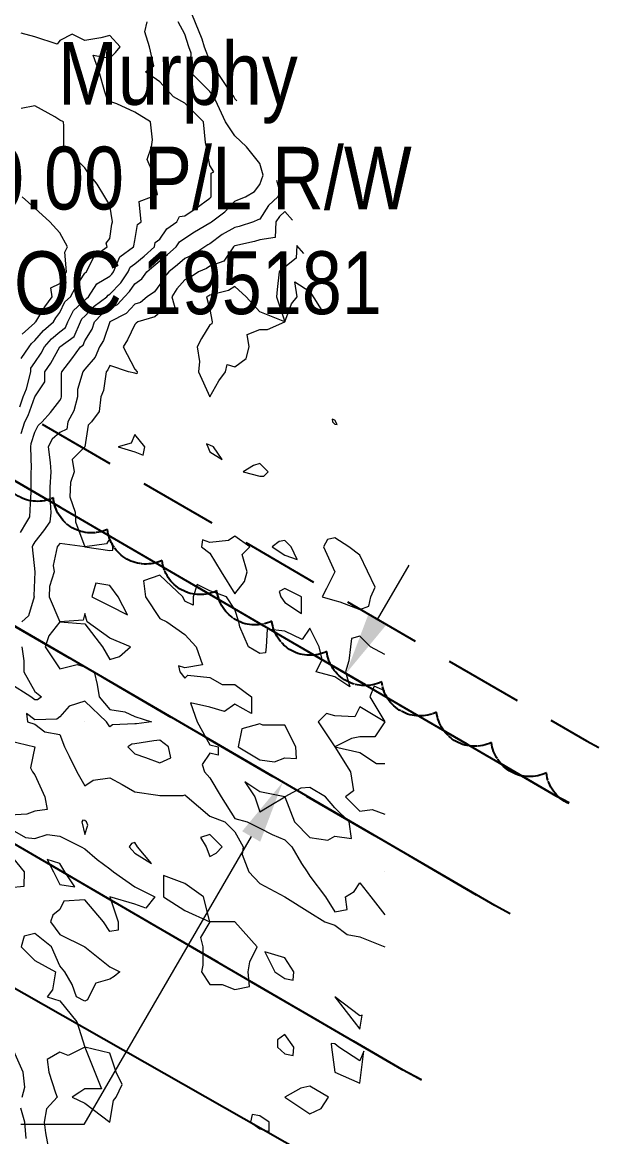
# Model space of a CAD drawing. Extents: x 532589 to 538856, y 6045658 to 6049082.
# Drawn here: x 534283.3 to 534375.1, y 6047185 to 6047362.5 of the extents above; entities that cross this region are included whole.
import ezdxf

# ---------------------------------------------------------------- set-up
doc = ezdxf.new("R2010")
doc.units = 0
doc.header["$LTSCALE"] = 5
doc.header["$PDSIZE"] = 0.5
doc.linetypes.add('0', pattern=[1, 1, 0])
doc.linetypes.add('foc-ACCESSROAD', pattern=[3.75, 2.5, -1.25])
doc.layers.get('Defpoints').update_dxf_attribs({"color": 9})
for name, color, linetype in [('C-AR', 13, 'foc-ACCESSROAD'), ('C-RW', 13, 'Continuous'), ('F-AR', 190, 'foc-ACCESSROAD'), ('F-RW', 190, 'Continuous'), ('T-BUSH', 110, '0')]:
    doc.layers.add(name, color=color, linetype=linetype)
doc.layers.add('C-AR-T', color=13, linetype='Continuous', lineweight=9)
doc.layers.add('C-RW-T', color=13, linetype='Continuous', lineweight=9)
doc.layers.add('C-TOPO-MAJR', color=7, linetype='Continuous', lineweight=15, true_color=0xd3aa5f)
doc.layers.add('C-TOPO-MINR', color=7, linetype='Continuous', lineweight=13, true_color=0xe9d5af)
doc.styles.add('80CG', font='ARIALN.TTF', dxfattribs={"height": 10})
doc.dimstyles.new('Compass 5 000', dxfattribs={"dimscale": 5, "dimtxt": 9, "dimasz": 2, "dimexe": 0.2, "dimexo": 0.0625, "dimgap": 0.5, "dimtad": 0, "dimtih": 1, "dimtoh": 1, "dimzin": 0, "dimdsep": 46, "dimtxsty": '80CG', "dimcen": 0.1, "dimse1": 1, "dimse2": 1, "dimclrd": 256, "dimclrt": 256, "dimaunit": 1, "dimadec": 4, "dimazin": 0, "dimtfac": 0.06, "dimtofl": 0, "dimtmove": 0, "dimatfit": 1, "dimfxl": 0.2, "dimtolj": 1, "dimtzin": 0, "dimlwd": -1, "dimarcsym": 0})

# ---------------------------------------------------------------- blocks, each defined once
blk = doc.blocks.new('*D543')
at = {"layer": 'C-AR-T', "transparency": 16777216}
for p, q in [((534254, 6047328.96), (534259.03, 6047337.6)), ((534259.03, 6047337.6), (534269.03, 6047337.6)), ((534238.91, 6047303.02), (534233.88, 6047294.38))]:
    blk.add_line(p, q, dxfattribs=at)
for points in [[(534252.56, 6047329.79), (534255.44, 6047328.12), (534248.97, 6047320.31)], [(534237.47, 6047303.86), (534240.35, 6047302.18), (534243.94, 6047311.67)]]:
    blk.add_solid(points, dxfattribs=at)
at = {"layer": 'Defpoints', "color": 0, "transparency": 16777216}
for p in [(534248.97, 6047320.31), (534271.82, 6047307.02), (534266.79, 6047298.37)]:
    blk.add_point(p, dxfattribs=at)
at = {"layer": 'C-AR-T', "transparency": 16777216, "insert": (534308.11, 6047337.6), "char_height": 10, "attachment_point": 5, "style": '80CG'}
blk.add_mtext('\\A1;Murphy\\P10.00 P/L R/W\\PLOC 195181', dxfattribs=at)
blk = doc.blocks.new('*D550')
at = {"layer": 'C-RW-T', "transparency": 16777216}
for p, q in [((534339.9, 6047267.4), (534344.93, 6047276.05)), ((534319.78, 6047232.82), (534293.12, 6047186.99)), ((534293.12, 6047186.99), (534283.12, 6047186.99))]:
    blk.add_line(p, q, dxfattribs=at)
for points in [[(534338.46, 6047268.24), (534341.34, 6047266.57), (534334.87, 6047258.76)], [(534318.34, 6047233.66), (534321.22, 6047231.99), (534324.81, 6047241.47)]]:
    blk.add_solid(points, dxfattribs=at)
at = {"layer": 'Defpoints', "color": 0, "transparency": 16777216}
for p in [(534309.05, 6047273.78), (534298.99, 6047256.49), (534324.81, 6047241.47)]:
    blk.add_point(p, dxfattribs=at)
at = {"layer": 'C-RW-T', "transparency": 16777216, "insert": (534243.58, 6047186.99), "char_height": 10, "attachment_point": 5, "style": '80CG'}
blk.add_mtext('\\A1;Murphy\\P20.00 P/L R/W\\PPLA 210458', dxfattribs=at)

msp = doc.modelspace()

# ---------------------------------------------------------------- linework, layer by layer
at = {"layer": 'C-AR', "flags": 128}
msp.add_lwpolyline([(534370.428, 6047238.178), (534368.325, 6047239.299), (534232.513, 6047318.313), (534224.752, 6047322.326), (534229.673, 6047331.043), (534237.329, 6047327.084), (534373.192, 6047248.039), (534375.13, 6047247.008)], dxfattribs=at)
at = {"layer": 'C-RW'}
for points in [[(534105.49, 6047387.408), (534146.261, 6047362.904), (534153.585, 6047359.109), (534175.816, 6047347.625), (534206.095, 6047331.972), (534224.752, 6047322.326), (534232.513, 6047318.313), (534368.325, 6047239.299), (534370.428, 6047238.178)], [(534361.025, 6047220.519), (534358.589, 6047221.816), (534222.883, 6047300.77), (534206.265, 6047309.362), (534175.987, 6047325.015), (534143.876, 6047341.616), (534136.503, 6047345.427), (534096.277, 6047369.613)]]:
    msp.add_lwpolyline(points, dxfattribs=at)
at = {"layer": 'C-TOPO-MAJR', "color": 9, "true_color": 0xbfbfbf, "flags": 128}
for points, elevation in [([(534309.205, 6047366.534), (534311.92, 6047359.837), (534312.316, 6047358.571), (534313.187, 6047356.248), (534316.504, 6047351.271), (534317.009, 6047350.607), (534317.169, 6047350.275), (534317.475, 6047349.994)], 859), ([(534323.805, 6047337.335), (534324.336, 6047335.477), (534324.046, 6047334.681), (534322.535, 6047333.296), (534321.15, 6047331.142), (534320.832, 6047331.018), (534320.154, 6047330.699), (534317.893, 6047329.975), (534317.169, 6047329.814), (534315.178, 6047328.708), (534313.187, 6047327.215), (534312.872, 6047327.032), (534312.39, 6047326.717), (534310.497, 6047325.426), (534309.205, 6047324.88), (534308.068, 6047323.873), (534306.672, 6047322.736), (534306.001, 6047321.959), (534305.224, 6047320.745), (534304.407, 6047319.571), (534303.233, 6047318.754), (534302.152, 6047317.844), (534301.242, 6047317.574), (534299.891, 6047316.123), (534297.26, 6047314.772), (534296.265, 6047311.786), (534295.638, 6047310.791), (534294.912, 6047309.157), (534293.279, 6047307.252), (534293.089, 6047306.999), (534292.947, 6047306.809), (534292.122, 6047303.984), (534292.122, 6047302.827), (534291.543, 6047300.581), (534290.571, 6047298.846), (534290.435, 6047297.708), (534289.297, 6047297.169), (534288.081, 6047296.08), (534287.472, 6047294.864), (534287.78, 6047292.399), (534287.849, 6047290.882), (534287.739, 6047288.459), (534287.739, 6047286.901), (534287.849, 6047284.367), (534287.704, 6047282.919), (534286.721, 6047281.514), (534285.315, 6047279.734), (534285.016, 6047279.236), (534284.917, 6047278.937), (534285.315, 6047274.956), (534285.168, 6047271.122), (534285.198, 6047270.974), (534284.32, 6047267.988), (534283.23, 6047266.992)], 859), ([(534290.126, 6047325.888), (534290.541, 6047326.717), (534289.297, 6047328.93), (534287.705, 6047330.699), (534285.315, 6047332.871), (534283.325, 6047334.681)], 860), ([(534283.287, 6047312.819), (534285.315, 6047314.63), (534285.381, 6047314.707), (534285.458, 6047314.772), (534286.908, 6047317.161), (534288.072, 6047318.754), (534287.849, 6047320.202), (534289.297, 6047320.878), (534289.945, 6047322.087), (534290.369, 6047322.736), (534290.126, 6047325.888)], 860), ([(534283.256, 6047263.011), (534283.564, 6047260.781), (534283.564, 6047259.029), (534285.315, 6047255.901), (534286.402, 6047255.047), (534285.775, 6047254.587), (534285.315, 6047254.569), (534284.686, 6047255.047), (534281.334, 6047257.171)], 859), ([(534281.334, 6047248.079), (534285.315, 6047247.084), (534284.651, 6047243.767), (534284.953, 6047243.102), (534285.315, 6047242.66), (534286.908, 6047239.121), (534287.306, 6047237.13), (534285.315, 6047236.845), (534284.058, 6047236.396), (534281.334, 6047236.245)], 859), ([(534293.563, 6047235.139), (534293.279, 6047235.373), (534292.972, 6047235.445), (534292.836, 6047235.139), (534293.279, 6047233.148), (534293.777, 6047234.641), (534293.563, 6047235.139)], 859), ([(534281.334, 6047234.091), (534283.821, 6047232.652), (534285.315, 6047232.485), (534287.306, 6047233.148), (534289.297, 6047232.863), (534292.709, 6047231.157), (534293.279, 6047230.851), (534295.27, 6047229.166), (534297.26, 6047227.674), (534297.83, 6047227.176), (534301.242, 6047224.786), (534304.426, 6047223.194), (534303.011, 6047221.425), (534301.242, 6047222.057), (534297.26, 6047223.194), (534298.588, 6047219.212), (534298.588, 6047217.885), (534297.26, 6047217.681), (534296.265, 6047219.212), (534293.279, 6047222.725), (534289.961, 6047222.53), (534289.297, 6047221.203), (534288.211, 6047220.299), (534287.803, 6047219.212), (534289.297, 6047217.221), (534293.279, 6047215.231), (534297.26, 6047212.046), (534298.853, 6047211.249), (534297.985, 6047210.525), (534297.26, 6047210.11), (534295.048, 6047209.48), (534293.943, 6047207.267), (534293.721, 6047206.825), (534293.279, 6047206.603), (534291.951, 6047207.267), (534291.288, 6047209.258), (534290.094, 6047211.249), (534289.297, 6047212.244), (534287.969, 6047215.231), (534285.315, 6047217.403), (534283.609, 6047216.937), (534283.143, 6047215.231), (534285.315, 6047213.059), (534288.633, 6047211.249), (534288.158, 6047208.406), (534287.306, 6047207.267), (534289.297, 6047206.654), (534292.035, 6047203.286), (534293.279, 6047199.304), (534290.624, 6047197.977), (534289.297, 6047198.507), (534287.306, 6047197.313), (534287.528, 6047195.322), (534288.633, 6047192.005), (534288.899, 6047191.341), (534287.202, 6047189.454), (534286.809, 6047187.359), (534287.022, 6047185.653), (534287.423, 6047183.377)], 859), ([(534301.685, 6047231.157), (534301.242, 6047231.882), (534300.711, 6047231.689), (534300.357, 6047231.157), (534301.242, 6047230.161), (534303.896, 6047228.503), (534301.685, 6047231.157)], 859), ([(534290.094, 6047227.176), (534289.297, 6047228.504), (534287.306, 6047229.166), (534288.301, 6047227.176), (534289.297, 6047225.185), (534291.686, 6047224.787), (534290.094, 6047227.176)], 859), ([(534319.558, 6047212.841), (534320.752, 6047215.231), (534317.169, 6047219.212), (534313.187, 6047219.212), (534312.191, 6047223.194), (534309.205, 6047225.366), (534305.793, 6047226.606), (534305.793, 6047223.194), (534309.205, 6047221.022), (534313.187, 6047219.212), (534311.693, 6047216.725), (534312.101, 6047215.231), (534312.101, 6047212.335), (534311.859, 6047211.249), (534313.187, 6047209.258), (534315.178, 6047209.258), (534317.169, 6047208.463), (534319.492, 6047208.926), (534319.313, 6047211.249), (534319.558, 6047212.841)], 859), ([(534326.579, 6047211.249), (534325.132, 6047213.523), (534321.948, 6047214.433), (534323.54, 6047211.249), (534325.132, 6047210.187), (534326.459, 6047209.922), (534326.579, 6047211.249)], 859), ([(534337.439, 6047204.372), (534337.077, 6047204.282), (534333.095, 6047207.267), (534336.192, 6047203.286), (534337.077, 6047202.147), (534337.439, 6047204.372)], 859), ([(534326.579, 6047199.304), (534325.132, 6047201.295), (534323.995, 6047200.441), (534323.995, 6047199.304), (534325.132, 6047198.242), (534326.459, 6047197.977), (534326.579, 6047199.304)], 859), ([(534298.256, 6047195.322), (534297.26, 6047198.309), (534293.279, 6047199.304), (534294.871, 6047195.322), (534295.933, 6047192.668), (534293.279, 6047192.668), (534292.481, 6047192.138), (534291.288, 6047191.341), (534293.279, 6047190.345), (534297.26, 6047187.359), (534297.83, 6047190.771), (534298.256, 6047191.341), (534299.251, 6047193.331), (534298.256, 6047195.322)], 859), ([(534337.74, 6047198.639), (534337.077, 6047197.092), (534333.76, 6047199.304), (534333.095, 6047199.802), (534332.526, 6047199.873), (534332.597, 6047199.304), (534333.095, 6047195.322), (534337.077, 6047193.553), (534337.74, 6047198.639)], 859), ([(534330.951, 6047189.503), (534332.099, 6047191.341), (534329.114, 6047193.047), (534327.708, 6047192.746), (534325.132, 6047191.341), (534329.114, 6047188.687), (534330.951, 6047189.503)], 859), ([(534322.645, 6047185.865), (534322.645, 6047187.359), (534321.15, 6047188.355), (534319.955, 6047188.554), (534319.656, 6047187.359), (534321.15, 6047186.272), (534322.645, 6047185.865)], 859)]:
    msp.add_lwpolyline(points, dxfattribs=dict(at, elevation=elevation))
at = {"layer": 'C-TOPO-MINR', "color": 254, "true_color": 0xd9d9d9, "flags": 128}
for points, elevation in [([(534303.595, 6047358.571), (534302.835, 6047360.959), (534303.234, 6047362.552)], 859.4), ([(534309.827, 6047358.571), (534309.205, 6047360.562), (534308.158, 6047362.552)], 859.2), ([(534298.92, 6047358.571), (534297.26, 6047360.38), (534295.838, 6047359.993), (534293.279, 6047359.566), (534291.287, 6047360.562), (534289.297, 6047359.565), (534288.899, 6047358.968), (534285.315, 6047360.163), (534283.144, 6047360.742)], 859.6), ([(534282.913, 6047301.248), (534283.464, 6047302.827), (534284.01, 6047304.133), (534284.665, 6047306.809), (534284.703, 6047307.421), (534285.315, 6047308.326), (534286.33, 6047309.776), (534286.884, 6047310.791), (534287.992, 6047312.096), (534289.297, 6047313.204), (534290.205, 6047313.864), (534290.591, 6047314.772), (534291.457, 6047316.594), (534293.279, 6047318.24), (534293.528, 6047318.505), (534293.869, 6047318.754), (534295.179, 6047320.835), (534297.26, 6047322.024), (534297.61, 6047322.386), (534297.846, 6047322.736), (534298.836, 6047325.141), (534301.043, 6047326.717), (534301.069, 6047326.89), (534301.242, 6047327.711), (534301.669, 6047330.272), (534302.238, 6047330.699), (534301.966, 6047333.957), (534303.899, 6047334.681), (534304.863, 6047335.042), (534304.086, 6047338.662), (534303.233, 6047340.653), (534303.898, 6047342.644), (534304.087, 6047343.78), (534303.731, 6047346.626), (534301.242, 6047348.158), (534298.397, 6047349.471), (534297.26, 6047349.884), (534296.73, 6047350.607), (534296.465, 6047351.403), (534295.553, 6047354.589), (534294.606, 6047357.243), (534297.26, 6047356.761), (534298.166, 6047357.665), (534298.92, 6047358.571)], 859.6), ([(534283.026, 6047281.227), (534284.041, 6047282.919), (534284.519, 6047283.715), (534284.687, 6047286.901), (534284.718, 6047287.498), (534284.718, 6047290.882), (534284.773, 6047291.425), (534284.696, 6047294.864), (534284.758, 6047295.421), (534285.315, 6047297.186), (534285.868, 6047298.293), (534286.487, 6047298.846), (534287.804, 6047300.338), (534289.297, 6047302.259), (534289.501, 6047302.623), (534289.554, 6047302.827), (534289.554, 6047306.552), (534289.628, 6047306.809), (534291.193, 6047308.894), (534292.615, 6047310.791), (534292.999, 6047311.07), (534293.279, 6047311.728), (534294.455, 6047313.596), (534294.847, 6047314.772), (534296.016, 6047316.016), (534297.26, 6047316.925), (534298.469, 6047317.545), (534299.595, 6047318.754), (534300.404, 6047319.592), (534301.242, 6047320.831), (534302.365, 6047321.613), (534303.146, 6047322.736), (534304.287, 6047323.672), (534305.224, 6047324.505), (534306.442, 6047325.499), (534307.82, 6047326.717), (534308.389, 6047327.534), (534309.205, 6047328.102), (534310.777, 6047329.127), (534313.187, 6047330.533), (534313.282, 6047330.604), (534313.453, 6047330.699), (534315.576, 6047332.292), (534317.169, 6047333.978), (534317.646, 6047334.203), (534318.874, 6047334.681), (534320.312, 6047335.519), (534321.15, 6047336.672), (534321.681, 6047338.131), (534321.15, 6047339.989), (534319.027, 6047342.644), (534317.169, 6047344.386), (534315.675, 6047346.626), (534314.412, 6047349.382), (534313.824, 6047350.607), (534313.187, 6047351.445), (534310.043, 6047354.589), (534310.201, 6047357.575), (534309.827, 6047358.571)], 859.2), ([(534283.165, 6047297.014), (534283.744, 6047298.846), (534284.286, 6047299.875), (534285.315, 6047302.827), (534285.316, 6047302.827), (534285.316, 6047302.827), (534286.908, 6047305.216), (534286.908, 6047306.809), (534287.892, 6047308.214), (534289.297, 6047310.79), (534289.297, 6047310.79), (534289.297, 6047310.791), (534291.602, 6047312.467), (534292.582, 6047314.772), (534292.806, 6047315.245), (534293.279, 6047315.671), (534294.772, 6047317.261), (534296.818, 6047318.754), (534296.989, 6047319.025), (534297.26, 6047319.181), (534299.007, 6047320.989), (534300.188, 6047322.736), (534300.495, 6047323.482), (534301.242, 6047324.015), (534302.726, 6047325.234), (534304.394, 6047326.717), (534304.512, 6047327.428), (534305.224, 6047327.962), (534306.347, 6047329.576), (534307.961, 6047330.699), (534308.376, 6047331.529), (534309.205, 6047331.647), (534311.026, 6047332.86), (534313.187, 6047334.482), (534313.3, 6047334.567), (534313.408, 6047334.681), (534313.408, 6047338.442), (534313.849, 6047338.662), (534313.187, 6047339.655), (534312.668, 6047342.644), (534312.523, 6047343.308), (534312.191, 6047346.626), (534309.205, 6047349.611), (534307.395, 6047350.607), (534305.224, 6047352.996), (534302.948, 6047354.589), (534304.287, 6047355.526), (534303.595, 6047358.571)], 859.4), ([(534297.607, 6047330.352), (534297.68, 6047330.699), (534297.26, 6047333.352), (534296.463, 6047334.681), (534295.267, 6047336.674), (534293.721, 6047338.662), (534293.279, 6047339.326), (534289.961, 6047342.644), (534289.961, 6047345.962), (534289.866, 6047346.626), (534289.297, 6047346.91), (534288.501, 6047347.422), (534285.315, 6047349.159), (534283.172, 6047348.769)], 859.8), ([(534326.371, 6047330.964), (534325.132, 6047332.358), (534324.266, 6047331.564), (534323.71, 6047330.699), (534323.622, 6047328.228), (534321.15, 6047327.832), (534320.306, 6047327.562), (534317.169, 6047326.865), (534317.074, 6047326.812), (534316.947, 6047326.717), (534315.443, 6047324.461), (534313.187, 6047323.641), (534312.649, 6047323.274), (534311.377, 6047322.736), (534310.09, 6047321.851), (534309.205, 6047321.479), (534307.943, 6047320.016), (534307.135, 6047318.754), (534307.878, 6047316.1), (534305.224, 6047316.24), (534304.427, 6047315.569), (534301.74, 6047314.772), (534301.463, 6047314.551), (534301.242, 6047314.33), (534300.104, 6047311.928), (534299.368, 6047310.791), (534301.242, 6047307.251), (534301.604, 6047306.809), (534301.548, 6047306.503), (534301.242, 6047306.588), (534300.246, 6047306.809), (534297.26, 6047307.804), (534296.954, 6047307.115), (534296.692, 6047306.809), (534296.265, 6047303.823), (534295.855, 6047302.827), (534295.583, 6047300.523), (534294.365, 6047298.846), (534293.822, 6047298.302), (534293.279, 6047294.866), (534293.279, 6047294.864), (534293.278, 6047294.864), (534291.288, 6047292.873), (534291.572, 6047290.882), (534291.003, 6047289.176), (534290.919, 6047286.901), (534291.73, 6047284.468), (534291.811, 6047282.919), (534293.278, 6047278.938), (534289.297, 6047279.505), (534289.063, 6047279.171), (534288.878, 6047278.937), (534288.258, 6047275.995), (534288.378, 6047274.956), (534287.657, 6047272.614), (534287.608, 6047270.974), (534289.297, 6047266.993), (534289.297, 6047266.992), (534287.555, 6047264.753), (534286.974, 6047263.011), (534289.297, 6047259.526), (534292.084, 6047260.224), (534293.279, 6047259.826), (534294.772, 6047259.029), (534295.271, 6047257.037), (534295.555, 6047255.047), (534297.26, 6047253.058), (534299.648, 6047252.659), (534301.242, 6047251.95), (534303.895, 6047251.066), (534301.517, 6047250.791), (534301.242, 6047250.747), (534297.72, 6047250.606), (534297.26, 6047250.269), (534296.741, 6047251.066), (534293.279, 6047254.383), (534290.79, 6047253.554), (534289.297, 6047251.862), (534288.838, 6047251.525), (534285.315, 6047251.384), (534283.99, 6047252.391), (534284.179, 6047251.066), (534285.315, 6047250.704), (534286.906, 6047249.475), (534289.297, 6047249.076), (534290.044, 6047247.084), (534290.791, 6047245.59), (534292.034, 6047243.102), (534293.279, 6047240.891), (534294.606, 6047241.775), (534297.26, 6047242.184), (534299.25, 6047241.113), (534301.242, 6047239.917), (534304.918, 6047239.427), (534305.224, 6047239.355), (534308.971, 6047239.355), (534309.205, 6047239.452), (534309.567, 6047239.121), (534313.187, 6047236.058), (534315.578, 6047235.139), (534317.169, 6047233.548), (534318.496, 6047231.157), (534318.363, 6047229.963), (534319.408, 6047227.176), (534321.15, 6047225.317), (534325.131, 6047223.194), (534325.132, 6047223.194), (534325.134, 6047223.192), (534329.114, 6047220.706), (534331.505, 6047219.212), (534333.095, 6047218.715), (534335.084, 6047217.223), (534337.077, 6047216.824), (534341.056, 6047215.231), (534341.058, 6047215.23), (534341.058, 6047215.23), (534341.058, 6047215.23), (534341.058, 6047215.229), (534341.058, 6047215.23), (534341.058, 6047215.229)], 858.8), ([(534283.171, 6047308.953), (534284.416, 6047310.791), (534284.789, 6047311.317), (534285.315, 6047311.786), (534286.686, 6047313.401), (534288.301, 6047314.772), (534288.678, 6047315.392), (534289.297, 6047316.24), (534290.107, 6047317.944), (534291.003, 6047318.754), (534291.797, 6047320.235), (534293.279, 6047322.501), (534293.369, 6047322.645), (534293.528, 6047322.736), (534294.772, 6047325.224), (534296.861, 6047326.717), (534296.69, 6047327.287), (534297.26, 6047328.046), (534297.607, 6047330.352)], 859.8), ([(534328.14, 6047325.656), (534327.028, 6047326.907), (534326.924, 6047324.926), (534325.132, 6047323.459), (534324.601, 6047323.266), (534324.248, 6047322.736), (534323.938, 6047319.948), (534323.805, 6047318.754), (534325.13, 6047314.774), (534321.15, 6047316.365), (534318.979, 6047318.754), (534317.169, 6047320.413), (534316.173, 6047319.749), (534313.187, 6047319.002), (534313.04, 6047318.901), (534312.69, 6047318.754), (534313.187, 6047316.764), (534313.585, 6047314.772), (534313.493, 6047314.466), (534313.187, 6047314.275), (534311.86, 6047312.117), (534311.196, 6047310.791), (534311.528, 6047308.468), (534311.376, 6047306.809), (534313.185, 6047302.829), (534313.186, 6047302.827), (534313.187, 6047302.825), (534313.188, 6047302.826), (534313.188, 6047302.827), (534314.609, 6047305.387), (534315.676, 6047306.809), (534315.974, 6047308.004), (534317.169, 6047307.605), (534319.007, 6047308.953), (534319.444, 6047310.791), (534319.159, 6047312.782), (534321.15, 6047313.547), (534322.376, 6047313.547), (534325.132, 6047314.771), (534325.133, 6047314.772), (534325.133, 6047314.772), (534326.218, 6047317.668), (534327.122, 6047318.754), (534326.724, 6047321.144), (534329.114, 6047319.607), (534331.304, 6047316.166)], 858.6), ([(534333.095, 6047299.094), (534332.653, 6047299.288), (534332.733, 6047298.846), (534333.095, 6047298.484), (534333.494, 6047298.447), (534333.095, 6047299.094)], 858.8), ([(534302.568, 6047293.538), (534302.834, 6047294.864), (534301.242, 6047296.854), (534300.674, 6047295.432), (534298.587, 6047294.864), (534301.242, 6047294.068), (534302.568, 6047293.538)], 858.6), ([(534313.756, 6047294.864), (534313.187, 6047295.113), (534312.69, 6047295.361), (534312.903, 6047294.864), (534313.187, 6047294.068), (534315.175, 6047292.875), (534313.756, 6047294.864)], 858.8), ([(534321.814, 6047290.218), (534322.478, 6047290.882), (534321.15, 6047292.21), (534320.155, 6047291.878), (534318.498, 6047290.882), (534321.15, 6047290.218), (534321.814, 6047290.218)], 858.8), ([(534318.363, 6047277.742), (534319.56, 6047278.937), (534317.169, 6047280.644), (534316.173, 6047279.933), (534313.187, 6047279.662), (534312.049, 6047280.075), (534311.859, 6047278.937), (534313.187, 6047277.942), (534315.025, 6047274.956), (534317.169, 6047271.473), (534318.717, 6047273.407), (534319.159, 6047274.956), (534318.363, 6047277.742)], 858.8), ([(534339.527, 6047272.505), (534337.077, 6047277.61), (534335.307, 6047278.937), (534333.095, 6047280.359), (534331.925, 6047280.108), (534331.286, 6047278.937), (534333.095, 6047274.957), (534333.096, 6047274.956), (534333.097, 6047274.954), (534333.095, 6047274.951), (534331.767, 6047272.302), (534331.107, 6047270.974), (534333.095, 6047270.405), (534333.892, 6047270.178), (534337.077, 6047268.982), (534338.525, 6047269.526), (534338.847, 6047270.974), (534339.527, 6047272.505)], 858.8), ([(534297.758, 6047278.44), (534297.758, 6047278.937), (534297.26, 6047280.266), (534296.763, 6047279.435), (534293.284, 6047278.937), (534297.26, 6047278.369), (534297.758, 6047278.44)], 858.8), ([(534326.128, 6047278.937), (534325.132, 6047279.933), (534324.247, 6047279.822), (534323.139, 6047278.937), (534325.132, 6047277.609), (534327.125, 6047276.945), (534326.128, 6047278.937)], 858.8), ([(534341.059, 6047261.786), (534338.784, 6047263.011), (534337.077, 6047264.718), (534335.749, 6047264.338), (534335.583, 6047263.011), (534335.307, 6047260.799), (534334.8, 6047259.029), (534335.483, 6047256.641), (534333.095, 6047258.233), (534330.109, 6047259.029), (534331.106, 6047261.019), (534330.607, 6047263.011), (534329.114, 6047265.996), (534327.919, 6047264.205), (534325.132, 6047265.525), (534322.322, 6047265.821), (534322.146, 6047263.011), (534322.087, 6047262.074), (534321.15, 6047261.949), (534319.38, 6047263.011), (534317.965, 6047266.196), (534317.832, 6047266.992), (534317.169, 6047268.981), (534315.84, 6047270.974), (534313.187, 6047271.969), (534311.194, 6047272.967), (534310.534, 6047270.974), (534310.534, 6047269.645), (534309.205, 6047270.309), (534308.92, 6047270.974), (534305.224, 6047274.425), (534302.636, 6047273.562), (534302.973, 6047270.974), (534305.224, 6047267.522), (534306.361, 6047266.992), (534309.205, 6047265.002), (534311.015, 6047263.011), (534312.049, 6047260.167), (534309.205, 6047259.692), (534308.21, 6047260.025), (534308.409, 6047259.029), (534309.205, 6047258.033), (534309.703, 6047258.531), (534313.187, 6047258.144), (534315.18, 6047257.036), (534317.169, 6047257.036), (534319.822, 6047255.047), (534319.822, 6047252.394), (534317.169, 6047253.91), (534315.51, 6047252.724), (534313.187, 6047253.408), (534310.124, 6047254.129), (534311.196, 6047251.066), (534313.187, 6047247.447), (534314.516, 6047247.084), (534314.516, 6047245.755), (534313.187, 6047246.087), (534311.992, 6047244.297), (534312.333, 6047243.102), (534313.187, 6047242.183), (534314.997, 6047239.121), (534317.169, 6047235.707), (534319.158, 6047235.139), (534321.15, 6047234.143), (534323.143, 6047233.146), (534325.132, 6047232.294), (534326.269, 6047231.157), (534327.785, 6047228.504), (534328.716, 6047227.176), (534329.114, 6047226.512), (534331.602, 6047223.194), (534333.095, 6047220.803), (534335.087, 6047221.202), (534334.803, 6047223.194), (534336.192, 6047224.079), (534337.077, 6047225.468), (534338.847, 6047223.194), (534341.059, 6047220.349)], 858.8), ([(534298.587, 6047270.974), (534297.26, 6047272.783), (534295.049, 6047273.186), (534294.416, 6047270.974), (534297.26, 6047269.552), (534300.105, 6047268.129), (534298.587, 6047270.974)], 858.8), ([(534325.132, 6047272.302), (534324.247, 6047271.859), (534324.519, 6047270.974), (534325.132, 6047270.089), (534327.785, 6047268.321), (534327.785, 6047270.974), (534325.132, 6047272.302)], 858.8), ([(534298.791, 6047261.48), (534300.577, 6047263.011), (534297.26, 6047264.432), (534293.677, 6047266.992), (534293.279, 6047268.321), (534293.013, 6047267.258), (534289.302, 6047266.992), (534293.279, 6047266.686), (534296.09, 6047263.011), (534297.26, 6047261.02), (534298.791, 6047261.48)], 858.8), ([(534341.059, 6047256.042), (534339.354, 6047256.752), (534338.671, 6047255.047), (534341.056, 6047251.068), (534337.077, 6047253.454), (534336.281, 6047251.862), (534333.095, 6047252.061), (534331.768, 6047252.393), (534330.441, 6047251.066), (534333.093, 6047247.086), (534333.095, 6047247.084), (534333.095, 6047247.084), (534335.61, 6047243.102), (534336.082, 6047240.116), (534334.803, 6047239.121), (534337.077, 6047236.846), (534339.067, 6047237.131), (534341.059, 6047236.365)], 858.8), ([(534293.279, 6047251.066), (534293.278, 6047251.066), (534293.278, 6047251.066), (534293.279, 6047251.064), (534293.28, 6047251.064), (534293.279, 6047251.066), (534293.279, 6047251.066)], 858.6), ([(534326.874, 6047247.084), (534325.132, 6047250.568), (534321.648, 6047250.568), (534321.15, 6047250.781), (534318.274, 6047249.96), (534317.7, 6047247.084), (534321.15, 6047245.013), (534323.503, 6047244.731), (534325.132, 6047245.342), (534326.99, 6047245.226), (534326.874, 6047247.084)], 858.8), ([(534341.059, 6047251.063), (534339.465, 6047248.678), (534337.077, 6047248.678), (534335.749, 6047248.412), (534333.098, 6047247.084), (534337.077, 6047246.199), (534339.73, 6047244.431), (534341.059, 6047244.431)], 858.8), ([(534306.617, 6047247.084), (534305.224, 6047248.156), (534304.263, 6047248.045), (534301.242, 6047247.562), (534300.783, 6047247.543), (534300.156, 6047247.084), (534301.242, 6047245.998), (534302.948, 6047245.378), (534305.224, 6047244.551), (534306.965, 6047245.342), (534306.617, 6047247.084)], 858.6), ([(534335.37, 6047235.139), (534333.095, 6047237.413), (534331.602, 6047239.121), (534329.114, 6047240.652), (534327.692, 6047240.542), (534325.132, 6047239.121), (534325.132, 6047239.121), (534321.15, 6047239.917), (534318.762, 6047241.509), (534320.354, 6047239.121), (534321.15, 6047236.733), (534322.643, 6047237.628), (534325.132, 6047239.12), (534326.663, 6047235.139), (534329.114, 6047232.688), (534332.009, 6047232.243), (534333.095, 6047232.864), (534335.749, 6047232.485), (534335.37, 6047235.139)], 858.8), ([(534314.182, 6047230.162), (534315.177, 6047231.157), (534313.187, 6047233.147), (534311.694, 6047232.65), (534312.618, 6047231.157), (534313.187, 6047229.664), (534314.182, 6047230.162)], 858.8), ([(534281.334, 6047224.726), (534283.609, 6047224.9), (534283.693, 6047227.176), (534281.334, 6047230.071)], 859.2), ([(534341.059, 6047227.177), (534341.056, 6047227.178), (534341.057, 6047227.176), (534341.059, 6047227.175)], 858.8), ([(534283.325, 6047191.341), (534283.751, 6047192.905), (534283.449, 6047195.322), (534281.997, 6047198.641)], 859.2), ([(534283.947, 6047184.746), (534283.723, 6047187.359), (534283.086, 6047189.589)], 859.2)]:
    msp.add_lwpolyline(points, dxfattribs=dict(at, elevation=elevation))
at = {"layer": 'F-AR', "flags": 128}
for points in [[(533595.053, 6047654.039), (533662.094, 6047616.301), (533701.809, 6047592.363), (533779.909, 6047550.162), (533843.543, 6047515.792), (533924.026, 6047464.198), (533972.611, 6047442.691), (534014.857, 6047415.44), (534016.512, 6047414.373), (534027.223, 6047406.964), (534054.939, 6047387.792), (534096.279, 6047369.612), (534136.503, 6047345.427), (534175.987, 6047325.015), (534206.265, 6047309.362), (534222.883, 6047300.77), (534358.589, 6047221.816), (534361.025, 6047220.519)], [(534346.929, 6047194.048), (534343.994, 6047195.61), (534208.446, 6047274.471), (534206.521, 6047275.466), (534176.243, 6047291.119), (534121.874, 6047319.227), (534082.46, 6047342.926), (534040.237, 6047361.493), (533999.849, 6047389.433), (533958.326, 6047416.215), (533909.78, 6047437.705), (533828.302, 6047489.938), (533717.611, 6047549.73), (533686.605, 6047566.488), (533642.784, 6047594.4), (533581.006, 6047628.85)]]:
    msp.add_lwpolyline(points, dxfattribs=at)
at = {"layer": 'F-RW', "flags": 128}
msp.add_lwpolyline([(534346.931, 6047194.052), (534343.772, 6047195.734), (534208.293, 6047274.555), (534183.575, 6047287.333), (534073.516, 6047257.474), (533986.625, 6047307.28), (533983.014, 6047376.511), (534048.992, 6047478.801), (534032.202, 6047489.631), (533962.725, 6047381.916), (533967.24, 6047295.362), (534070.761, 6047236.025), (534181.304, 6047266.016), (534337.85, 6047176.997)], dxfattribs=at)
at = {"layer": 'T-BUSH', "flags": 128}
msp.add_lwpolyline([(534370.365, 6047238.059, -0.2666011), (534366.801, 6047242.974, -0.5205671), (534358.057, 6047247.805, -0.5205671), (534349.313, 6047252.635, -0.5205671), (534340.568, 6047257.465, -0.5205671), (534331.824, 6047262.296, -0.5205671), (534323.08, 6047267.126, -0.5205671), (534314.335, 6047271.956, -0.5205671), (534305.591, 6047276.786, -0.5205671), (534296.91, 6047281.729, -0.5205671), (534288.276, 6047286.752, -0.5205671), (534279.641, 6047291.776, -0.5205671), (534271.006, 6047296.799, -0.5205671), (534262.371, 6047301.823, -0.5205671), (534253.737, 6047306.846, -0.5205671), (534245.102, 6047311.87, -0.5205671), (534236.467, 6047316.893, -0.5205671), (534227.723, 6047321.719, -0.5205671), (534218.849, 6047326.306, -0.5205671), (534209.975, 6047330.894, -0.5205671), (534201.101, 6047335.482, -0.5205671), (534192.227, 6047340.069, -0.5205671), (534183.353, 6047344.657, -0.5205671), (534174.479, 6047349.245, -0.5205671), (534165.605, 6047353.833, -0.5205671), (534160.094, 6047359.455, -0.5205671), (534164.852, 6047368.239, -0.5205671), (534169.61, 6047377.023, -0.5205671), (534174.368, 6047385.807, -0.5205671), (534179.149, 6047394.578, -0.5205671), (534184.453, 6047403.043, -0.5205671), (534189.758, 6047411.508, -0.5205671), (534195.062, 6047419.973, -0.5205671), (534199.956, 6047428.678, -0.5205671), (534204.736, 6047437.45, -0.5205671), (534209.516, 6047446.222, -0.5205671), (534214.296, 6047454.994, -0.5205671), (534219.076, 6047463.766, -0.5205671), (534223.856, 6047472.538, -0.5205671), (534228.636, 6047481.31, -0.5205671), (534233.416, 6047490.081, -0.5205671), (534238.196, 6047498.853, -0.5205671), (534242.976, 6047507.625, -0.5205671), (534247.756, 6047516.397, -0.5205671), (534252.536, 6047525.169, -0.5205671), (534253.968, 6047533.902, -0.5205671), (534245.252, 6047538.783, -0.5205671), (534236.536, 6047543.664, -0.5205671), (534227.82, 6047548.544, -0.5205671), (534219.103, 6047553.425, -0.5205671), (534210.387, 6047558.305, -0.5205671), (534201.67, 6047563.186, -0.5205671), (534192.954, 6047568.066, -0.5205671), (534184.238, 6047572.947, -0.5205671), (534175.521, 6047577.828, -0.5205671), (534166.805, 6047582.708, -0.5205671), (534158.089, 6047587.589, -0.5205671), (534149.372, 6047592.469, -0.5205671), (534140.656, 6047597.35, -0.5205671), (534131.94, 6047602.23, -0.5205671), (534123.223, 6047607.111, -0.5205671), (534114.507, 6047611.991, -0.5205671), (534105.79, 6047616.872, -0.5205671), (534097.074, 6047621.752, -0.5205671), (534088.358, 6047626.633, -0.5205671), (534079.641, 6047631.514, -0.5205671), (534070.925, 6047636.394, -0.5205671), (534062.209, 6047641.275, -0.5205671), (534053.492, 6047646.155, -0.5205671), (534046.48, 6047641.502, -0.5205671), (534041.493, 6047632.846, -0.5205671), (534036.507, 6047624.19, -0.5205671), (534031.52, 6047615.534, -0.5205671), (534026.533, 6047606.878, -0.5205671), (534021.547, 6047598.222, -0.5205671), (534016.56, 6047589.566, -0.5205671), (534011.573, 6047580.91, -0.5205671), (534006.587, 6047572.254, -0.5205671), (534001.6, 6047563.598, -0.5205671), (533996.613, 6047554.941, -0.5205671), (533991.626, 6047546.285, -0.5205671), (533986.64, 6047537.629, -0.5205671), (533981.653, 6047528.973, -0.5205671), (533976.666, 6047520.317, -0.5205671), (533971.68, 6047511.661, -0.5205671), (533966.129, 6047503.637, -0.5205671), (533956.884, 6047500.615, -0.5205671), (533947.44, 6047503.58, -0.5205671), (533939.065, 6047509.027, -0.5205671), (533930.691, 6047514.473, -0.5205671), (533922.317, 6047519.92, -0.5205671), (533913.595, 6047524.022, -0.5205671), (533907.796, 6047516, -0.5205671), (533902.378, 6047507.608, -0.5205671), (533895.661, 6047504.587, -0.5205671), (533887.006, 6047509.577, -0.5205671), (533878.352, 6047514.567, -0.5205671), (533869.697, 6047519.556, -0.5205671), (533861.043, 6047524.546, -0.5205671), (533852.389, 6047529.535, -0.5205671), (533843.734, 6047534.525, -0.5205671), (533835.08, 6047539.515, -0.5205671), (533826.425, 6047544.504, -0.5205671), (533817.771, 6047549.494, -0.5205671), (533809.117, 6047554.483, -0.5205671), (533800.462, 6047559.473, -0.5205671), (533791.808, 6047564.463, -0.5205671), (533783.153, 6047569.452, -0.5205671), (533774.499, 6047574.442, -0.5205671), (533765.845, 6047579.431, -0.5205671), (533757.19, 6047584.421, -0.5205671), (533748.536, 6047589.411, -0.5205671), (533739.881, 6047594.4, -0.5205671), (533731.227, 6047599.39, -0.5205671), (533722.573, 6047604.379, -0.5205671), (533713.918, 6047609.369, -0.5205671), (533705.433, 6047614.638, -0.5205671), (533697.007, 6047620.005, -0.5205671), (533688.582, 6047625.371, -0.5205671), (533680.156, 6047630.738, -0.5205671), (533671.73, 6047636.105, -0.5205671), (533663.132, 6047641.182, -0.5205671), (533654.407, 6047646.047, -0.5205671), (533645.682, 6047650.912, -0.5205671), (533636.957, 6047655.777, -0.5205671), (533628.232, 6047660.643, -0.5205671), (533619.507, 6047665.508, -0.5205671), (533610.782, 6047670.373, -0.2793172), (533604.49, 6047670.963, -0.2793172)], format="xyb", dxfattribs=at)

# ---------------------------------------------------------------- dimensions: what is measured, and where the dimension line sits
at = {"layer": 'C-AR-T', "color": 3}
dim = msp.add_linear_dim(base=(534248.969, 6047320.312), p1=(534266.786, 6047298.373), p2=(534271.816, 6047307.02), angle=59.80932, text='Murphy\\P10.00 P/L R/W\\PLOC 195181', dimstyle='Compass 5 000', dxfattribs=at)
dim.commit()
dim.dimension.update_dxf_attribs({"geometry": '*D543', "text_midpoint": (534308.112, 6047337.6), "dimtype": 161})
at = {"layer": 'C-RW-T', "color": 3}
dim = msp.add_linear_dim(base=(534324.812, 6047241.468), p1=(534309.053, 6047273.783), p2=(534298.992, 6047256.49), angle=239.80924, text='Murphy\\P20.00 P/L R/W\\PPLA 210458', dimstyle='Compass 5 000', dxfattribs=at)
dim.commit()
dim.dimension.update_dxf_attribs({"geometry": '*D550', "text_midpoint": (534243.579, 6047186.994), "dimtype": 161})

doc.saveas('drawing.dxf')
